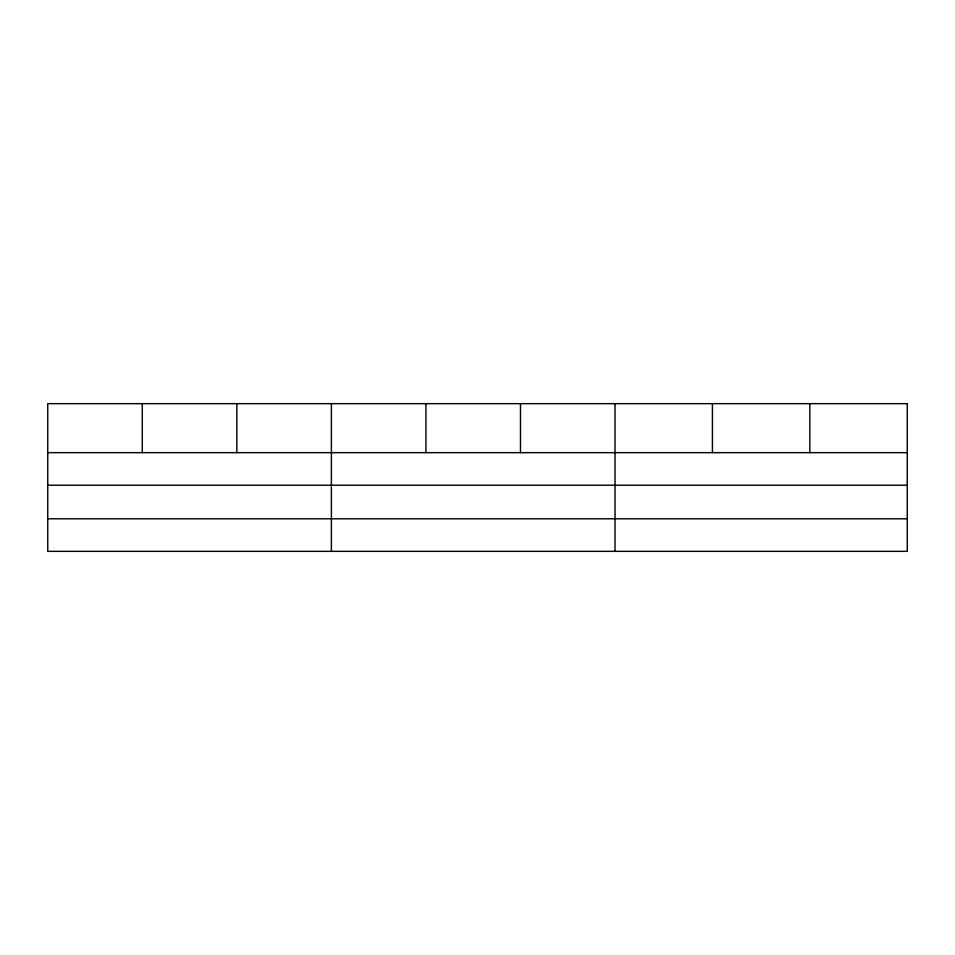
<?xml version="1.0" encoding="UTF-8"?>
<svg xmlns="http://www.w3.org/2000/svg" width="955" height="955" viewBox="0 0 955 955"><rect width="100%" height="100%" fill="white"/><g stroke="black" fill="none" stroke-linecap="round" stroke-linejoin="round"><path stroke-width="1.43" d="M47.75 452.658L907.25 452.658M47.75 485.224L907.25 485.224M47.75 518.78L907.25 518.78M809.84 403.655L809.84 452.658M712.43 403.655L712.43 452.658M615.02 403.655L615.02 551.345M520.475 403.655L520.475 452.658M425.93 403.655L425.93 452.658M331.385 403.655L331.385 551.345M236.84 403.655L236.84 452.658M142.295 403.655L142.295 452.658M907.25 403.655L47.75 403.655L47.75 551.345L907.25 551.345L907.25 403.655"/></g></svg>
